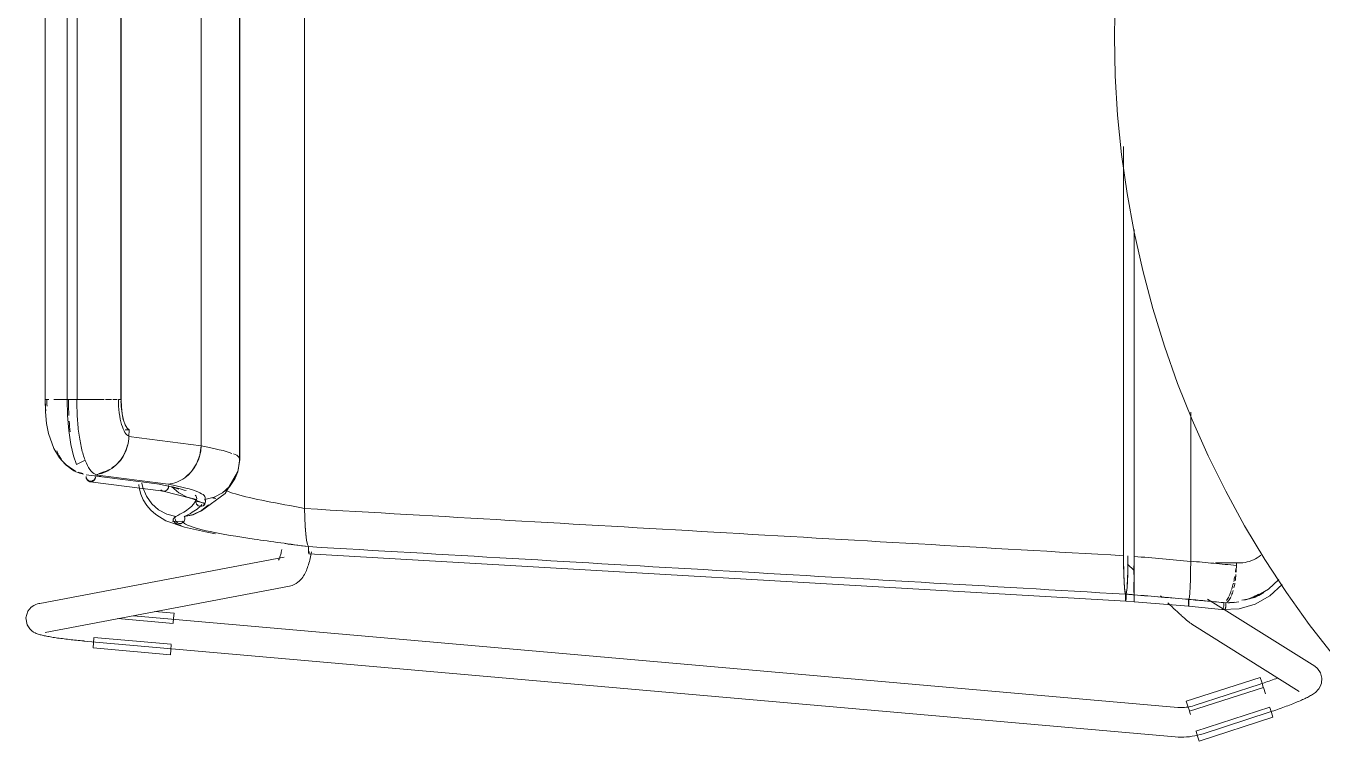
# Model space of a CAD drawing. Header units: millimetres. Extents: x 155927 to 295199, y -4084 to 97293.
# Drawn here: x 224158 to 224684, y 12020 to 12310 of the extents above; entities that cross this region are included whole.
import ezdxf

# ---------------------------------------------------------------- set-up
doc = ezdxf.new("R2010")
doc.units = ezdxf.units.MM
doc.header["$MEASUREMENT"] = 0
doc.layers.add('I-FURN', color=8, linetype='CONTINUOUS', lineweight=9)

msp = doc.modelspace()

# ---------------------------------------------------------------- linework, layer by layer
at = {"layer": 'I-FURN'}
for p, q in [((224271.06, 12497.74), (224271.06, 12114.34)), ((224271.06, 12114.34), (224271.06, 12497.74)), ((224244.56, 12478.43), (224244.56, 12133.65)), ((224244.56, 12133.65), (224244.56, 12478.43)), ((224228.96, 12472.4), (224228.96, 12139.69)), ((224228.96, 12139.69), (224228.96, 12472.4)), ((224165.59, 12453.47), (224165.59, 12158.62)), ((224174.63, 12453.47), (224174.63, 12158.62)), ((224178.59, 12158.62), (224178.59, 12453.47)), ((224196.43, 12453.47), (224196.43, 12158.62)), ((224196.49, 12158.62), (224196.49, 12453.47)), ((224244.71, 12134.19), (224244.71, 12438.99)), ((224600.19, 12314.68), (224600.09, 12306.04)), ((224600.09, 12306.04), (224600.41, 12290.05)), ((224600.41, 12290.05), (224601.37, 12274.08)), ((224601.37, 12274.08), (224602.97, 12258.16)), ((224603.79, 12261.36), (224603.79, 12095.09)), ((224603.79, 12095.09), (224603.79, 12261.36)), ((224602.97, 12258.16), (224605.2, 12242.31)), ((224605.2, 12242.31), (224608.07, 12226.57)), ((224608.07, 12226.57), (224611.56, 12210.96)), ((224608.11, 12227.65), (224608.11, 12094.83)), ((224608.11, 12094.83), (224608.11, 12227.65)), ((224611.56, 12210.96), (224615.67, 12195.5)), ((224615.67, 12195.5), (224620.4, 12180.21)), ((224620.4, 12180.21), (224625.74, 12165.13)), ((224625.74, 12165.13), (224631.67, 12150.27)), ((224165.59, 12158.62), (224165.76, 12158.62)), ((224165.59, 12158.62), (224165.7, 12153.59)), ((224167.08, 12158.62), (224165.61, 12158.62)), ((224171.69, 12158.62), (224169.11, 12158.62)), ((224171.85, 12158.62), (224174.87, 12158.62)), ((224174.87, 12158.62), (224171.86, 12158.62)), ((224178.48, 12158.62), (224174.63, 12158.62)), ((224174.63, 12158.62), (224174.72, 12152.07)), ((224174.63, 12158.62), (224174.7, 12158.62)), ((224174.7, 12158.62), (224174.89, 12158.62)), ((224174.89, 12158.62), (224175.2, 12158.62)), ((224175.2, 12158.62), (224175.59, 12158.62)), ((224175.59, 12158.62), (224176.04, 12158.62)), ((224176.04, 12158.62), (224176.53, 12158.62)), ((224176.53, 12158.62), (224177.03, 12158.62)), ((224177.03, 12158.62), (224177.51, 12158.62)), ((224177.51, 12158.62), (224177.92, 12158.62)), ((224177.92, 12158.62), (224178.25, 12158.62)), ((224178.25, 12158.62), (224178.48, 12158.62)), ((224178.56, 12158.62), (224182.37, 12158.62)), ((224182.37, 12158.62), (224178.56, 12158.62)), ((224189.59, 12158.62), (224182.57, 12158.62)), ((224186.49, 12158.62), (224187.14, 12158.62)), ((224192.58, 12158.62), (224190.11, 12158.62)), ((224194.9, 12158.62), (224193.16, 12158.62)), ((224196.6, 12155.58), (224196.49, 12158.62)), ((224196.92, 12152.73), (224196.6, 12155.58)), ((224165.7, 12153.59), (224166.21, 12148.76)), ((224174.72, 12152.07), (224175.21, 12145.95)), ((224197.43, 12150.23), (224196.92, 12152.73)), ((224198.1, 12148.25), (224197.43, 12150.23)), ((224631.08, 12092.88), (224631.08, 12153.44)), ((224631.08, 12153.44), (224631.08, 12092.88)), ((224631.67, 12150.27), (224638.19, 12135.67)), ((224166.21, 12148.76), (224167, 12144.73)), ((224167, 12144.73), (224169.13, 12138.68)), ((224175.21, 12145.95), (224176.05, 12140.33)), ((224198.08, 12146.26), (224199.75, 12146.26)), ((224198.89, 12146.9), (224198.1, 12148.25)), ((224199.75, 12146.26), (224198.89, 12146.9)), ((224199.68, 12143.55), (224199.75, 12146.26)), ((224176.05, 12140.33), (224177.15, 12135.64)), ((224228.96, 12139.69), (224199.68, 12143.55)), ((224228.48, 12135.92), (224228.96, 12139.69)), ((224169.13, 12138.68), (224171.52, 12134.8)), ((224171.52, 12134.8), (224173.81, 12132.32)), ((224177.15, 12135.64), (224178.31, 12132.19)), ((224178.31, 12132.19), (224181.85, 12133.95)), ((224227.16, 12132.37), (224228.48, 12135.92)), ((224244.71, 12134.19), (224243.91, 12129.15)), ((224244.55, 12133.65), (224244.08, 12129.86)), ((224244.08, 12129.86), (224244.56, 12133.65)), ((224638.19, 12135.67), (224645.3, 12121.33)), ((224173.81, 12132.32), (224177.71, 12129.64)), ((224177.71, 12129.64), (224177.91, 12129.55)), ((224222.34, 12126.77), (224225.09, 12129.26)), ((224225.09, 12129.26), (224227.16, 12132.37)), ((224243.84, 12129), (224238.73, 12120.35)), ((224243.91, 12129.15), (224242.54, 12125.97)), ((224244.08, 12129.86), (224242.71, 12126.29)), ((224242.72, 12126.29), (224244.08, 12129.86)), ((224182.34, 12128), (224212.03, 12124.16)), ((224183.9, 12125.16), (224213.68, 12121.31)), ((224185.87, 12127.55), (224188.31, 12127.23)), ((224185.88, 12127.98), (224215.58, 12124.14)), ((224203.68, 12124.04), (224203.82, 12122.62)), ((224205.34, 12122.77), (224204.97, 12124.51)), ((224204.97, 12124.5), (224205.34, 12122.76)), ((224217.54, 12122.91), (224211.25, 12124.28)), ((224215.69, 12122.68), (224215.77, 12123.17)), ((224215.77, 12123.17), (224215.74, 12123.67)), ((224217.07, 12123.15), (224219.95, 12120.64)), ((224240.54, 12123.16), (224237.67, 12120.65)), ((224237.67, 12120.64), (224240.55, 12123.15)), ((224242.71, 12126.29), (224240.54, 12123.16)), ((224240.55, 12123.15), (224242.72, 12126.29)), ((224203.82, 12122.62), (224204.48, 12120.11)), ((224204.48, 12120.11), (224205.51, 12117.75)), ((224205.34, 12122.76), (224206.74, 12119.25)), ((224206.74, 12119.25), (224208.91, 12116.16)), ((224212.61, 12121.84), (224213, 12121.55)), ((224213, 12121.55), (224213.44, 12121.36)), ((224213.44, 12121.36), (224213.91, 12121.29)), ((224213.6, 12121.32), (224225.21, 12118.35)), ((224213.91, 12121.29), (224214.38, 12121.36)), ((224214.38, 12121.36), (224214.82, 12121.55)), ((224214.82, 12121.55), (224215.2, 12121.84)), ((224215.2, 12121.84), (224215.5, 12122.23)), ((224215.5, 12122.23), (224215.69, 12122.68)), ((224219.98, 12122.15), (224217.54, 12122.91)), ((224219.95, 12120.64), (224223.34, 12118.89)), ((224223.34, 12118.89), (224227.06, 12118)), ((224227.06, 12118), (224224.6, 12118.48)), ((224225.21, 12118.35), (224230.53, 12116.19)), ((224226.9, 12117.53), (224227.06, 12118)), ((224227.06, 12118), (224226.9, 12117.53)), ((224238.73, 12120.35), (224229.19, 12113.36)), ((224230.56, 12118), (224230.72, 12117.53)), ((224230.57, 12118), (224234.28, 12118.89)), ((224230.73, 12117.53), (224230.57, 12118)), ((224237.67, 12120.65), (224234.28, 12118.9)), ((224234.28, 12118.89), (224237.67, 12120.64)), ((224645.3, 12121.33), (224652.97, 12107.29)), ((224205.51, 12117.75), (224206.89, 12115.55)), ((224206.89, 12115.55), (224208.57, 12113.57)), ((224208.57, 12113.57), (224210.53, 12111.84)), ((224208.91, 12116.16), (224211.74, 12113.68)), ((224211.74, 12113.68), (224215.06, 12111.94)), ((224229.11, 12113.42), (224225.79, 12111.78)), ((224225.79, 12111.77), (224229.11, 12113.41)), ((224226.77, 12117.32), (224230.67, 12116.48)), ((224226.86, 12117.03), (224226.9, 12117.53)), ((224226.9, 12117.53), (224226.86, 12117.03)), ((224226.94, 12116.54), (224226.86, 12117.03)), ((224226.86, 12117.03), (224226.94, 12116.54)), ((224227.14, 12116.09), (224226.94, 12116.54)), ((224226.94, 12116.54), (224227.14, 12116.09)), ((224227.46, 12115.71), (224227.14, 12116.09)), ((224227.14, 12116.09), (224227.46, 12115.7)), ((224229.19, 12113.36), (224227.44, 12112.47)), ((224227.86, 12115.41), (224227.46, 12115.71)), ((224227.46, 12115.7), (224227.86, 12115.41)), ((224228.32, 12115.23), (224227.86, 12115.41)), ((224227.86, 12115.41), (224228.32, 12115.22)), ((224228.81, 12115.16), (224228.32, 12115.23)), ((224228.32, 12115.22), (224228.81, 12115.16)), ((224229.3, 12115.23), (224228.81, 12115.16)), ((224228.81, 12115.16), (224229.3, 12115.22)), ((224231.95, 12115.82), (224229.11, 12113.42)), ((224229.11, 12113.41), (224231.95, 12115.82)), ((224229.76, 12115.41), (224229.3, 12115.23)), ((224229.3, 12115.22), (224229.76, 12115.41)), ((224230.16, 12115.71), (224229.76, 12115.41)), ((224229.76, 12115.41), (224230.17, 12115.7)), ((224230.48, 12116.09), (224230.16, 12115.71)), ((224230.17, 12115.7), (224230.48, 12116.09)), ((224230.68, 12116.54), (224230.48, 12116.09)), ((224230.48, 12116.09), (224230.68, 12116.54)), ((224230.76, 12117.03), (224230.68, 12116.54)), ((224230.68, 12116.54), (224230.77, 12117.03)), ((224230.72, 12117.53), (224230.76, 12117.03)), ((224230.77, 12117.03), (224230.73, 12117.53)), ((224271.06, 12114.34), (224271.12, 12110.57)), ((224271.12, 12110.57), (224271.06, 12114.26)), ((224210.53, 12111.84), (224214.65, 12109.33)), ((224214.65, 12109.33), (224222.27, 12106.66)), ((224215.06, 12111.94), (224218.69, 12111.04)), ((224217.77, 12110.13), (224217.45, 12108.97)), ((224217.45, 12108.97), (224221.29, 12109.16)), ((224218.56, 12109.58), (224218.48, 12110.07)), ((224218.48, 12110.07), (224218.56, 12109.58)), ((224218.69, 12111.04), (224218.52, 12110.57)), ((224218.53, 12110.57), (224218.69, 12111.04)), ((224218.75, 12109.12), (224218.56, 12109.58)), ((224218.56, 12109.58), (224218.75, 12109.12)), ((224219.06, 12108.74), (224218.75, 12109.12)), ((224218.75, 12109.12), (224219.06, 12108.73)), ((224219.45, 12108.44), (224219.06, 12108.74)), ((224219.06, 12108.73), (224219.45, 12108.43)), ((224219.91, 12108.24), (224219.45, 12108.44)), ((224219.45, 12108.43), (224219.91, 12108.24)), ((224220.39, 12108.17), (224219.91, 12108.24)), ((224219.91, 12108.24), (224220.39, 12108.16)), ((224220.88, 12108.23), (224220.39, 12108.17)), ((224220.39, 12108.16), (224220.88, 12108.22)), ((224221.34, 12108.41), (224220.88, 12108.23)), ((224220.88, 12108.22), (224221.34, 12108.4)), ((224221.74, 12108.7), (224221.34, 12108.41)), ((224221.34, 12108.4), (224221.74, 12108.69)), ((224222.06, 12109.07), (224221.74, 12108.7)), ((224221.74, 12108.69), (224222.06, 12109.07)), ((224222.26, 12109.52), (224222.06, 12109.07)), ((224222.06, 12109.07), (224222.27, 12109.52)), ((224225.79, 12111.78), (224222.17, 12110.99)), ((224222.17, 12110.99), (224222.32, 12110.51)), ((224222.18, 12110.99), (224225.79, 12111.77)), ((224222.33, 12110.51), (224222.18, 12110.99)), ((224222.35, 12110.02), (224222.26, 12109.52)), ((224222.27, 12109.52), (224222.36, 12110.01)), ((224222.32, 12110.51), (224222.35, 12110.02)), ((224222.36, 12110.01), (224222.33, 12110.51)), ((224271.12, 12110.57), (224271.27, 12107.04)), ((224271.27, 12107.04), (224271.12, 12110.51)), ((224222.27, 12106.66), (224230.79, 12104.77)), ((224230.79, 12104.77), (224234.86, 12104.03)), ((224271.27, 12107.04), (224271.51, 12103.94)), ((224271.51, 12103.93), (224271.27, 12106.99)), ((224271.51, 12103.94), (224271.82, 12101.44)), ((224271.82, 12101.44), (224271.51, 12103.9)), ((224652.97, 12107.29), (224661.19, 12093.57)), ((224261.57, 12096.6), (224261.67, 12097.07)), ((224261.67, 12097.07), (224261.77, 12097.56)), ((224271.82, 12101.44), (224272.19, 12099.69)), ((224272.19, 12099.69), (224271.82, 12101.43)), ((224272.59, 12098.79), (224272.19, 12099.69)), ((224272.19, 12099.69), (224272.59, 12098.79)), ((224272.57, 12098.32), (224272.56, 12097.82)), ((224272.56, 12097.82), (224272.57, 12098.32)), ((224272.56, 12097.82), (224272.57, 12097.33)), ((224272.57, 12097.33), (224272.56, 12097.82)), ((224272.59, 12098.79), (224272.57, 12098.32)), ((224272.57, 12098.32), (224272.59, 12098.79)), ((224272.57, 12097.33), (224272.59, 12096.88)), ((224272.59, 12096.87), (224272.57, 12097.33)), ((224272.59, 12096.88), (224272.63, 12096.49)), ((224272.63, 12096.49), (224272.59, 12096.87)), ((224272.92, 12096.46), (224272.96, 12096.84)), ((224272.96, 12096.84), (224272.92, 12096.46)), ((224262.69, 12094.52), (224163.4, 12075.71)), ((224260.46, 12093.3), (224260.48, 12093.33)), ((224260.48, 12093.33), (224260.52, 12093.4)), ((224260.52, 12093.4), (224260.57, 12093.49)), ((224260.57, 12093.49), (224260.64, 12093.64)), ((224260.64, 12093.64), (224260.73, 12093.83)), ((224260.73, 12093.83), (224260.83, 12094.07)), ((224260.83, 12094.07), (224260.93, 12094.34)), ((224260.93, 12094.34), (224261.03, 12094.64)), ((224261.03, 12094.64), (224261.14, 12094.98)), ((224261.14, 12094.98), (224261.25, 12095.34)), ((224261.25, 12095.34), (224261.36, 12095.74)), ((224261.36, 12095.74), (224261.46, 12096.16)), ((224261.46, 12096.16), (224261.57, 12096.6)), ((224272.61, 12091.44), (224272.79, 12092.06)), ((224272.63, 12096.49), (224272.67, 12096.19)), ((224272.67, 12096.19), (224272.63, 12096.49)), ((224272.77, 12095.93), (224272.83, 12095.99)), ((224272.83, 12095.99), (224272.78, 12095.92)), ((224604.68, 12076.64), (224272.78, 12095.92)), ((224272.79, 12092.06), (224272.97, 12092.69)), ((224272.88, 12096.17), (224272.92, 12096.46)), ((224272.92, 12096.46), (224272.88, 12096.17)), ((224272.97, 12092.69), (224273.13, 12093.33)), ((224273.13, 12093.33), (224273.28, 12093.99)), ((224273.28, 12093.99), (224273.42, 12094.66)), ((224273.42, 12094.66), (224273.56, 12095.34)), ((224273.56, 12095.34), (224273.68, 12096.03)), ((224273.68, 12096.03), (224273.8, 12096.73)), ((224603.79, 12095.09), (224603.82, 12091.31)), ((224605.43, 12091.6), (224608.1, 12089.03)), ((224605.55, 12091.3), (224605.58, 12094.98)), ((224608.11, 12094.83), (224608.11, 12091.04)), ((224608.11, 12091.04), (224608.11, 12094.83)), ((224631.05, 12089.12), (224631.08, 12092.88)), ((224631.08, 12092.76), (224631.05, 12089.12)), ((224641.12, 12092.18), (224650.87, 12092.18)), ((224649.63, 12092.23), (224649.63, 12091.18)), ((224661.19, 12093.57), (224669.96, 12080.18)), ((224269.86, 12085.84), (224270.26, 12086.37)), ((224270.26, 12086.37), (224270.62, 12086.91)), ((224270.62, 12086.91), (224270.94, 12087.45)), ((224270.94, 12087.45), (224271.23, 12087.98)), ((224271.23, 12087.98), (224271.5, 12088.53)), ((224271.5, 12088.53), (224271.76, 12089.09)), ((224271.76, 12089.09), (224271.99, 12089.66)), ((224271.99, 12089.66), (224272.21, 12090.24)), ((224272.21, 12090.24), (224272.42, 12090.84)), ((224272.42, 12090.84), (224272.61, 12091.44)), ((224603.82, 12091.31), (224603.89, 12087.74)), ((224603.89, 12087.74), (224604.02, 12084.61)), ((224605.35, 12084.63), (224605.47, 12087.75)), ((224605.47, 12087.75), (224605.55, 12091.3)), ((224607.99, 12087.48), (224607.98, 12091.04)), ((224607.98, 12091.03), (224607.99, 12087.48)), ((224608.1, 12087.47), (224608.09, 12084.34)), ((224608.09, 12084.34), (224608.1, 12087.47)), ((224608.11, 12091.04), (224608.1, 12087.47)), ((224608.1, 12087.47), (224608.11, 12091.04)), ((224631.05, 12089.03), (224630.97, 12085.59)), ((224630.98, 12085.59), (224631.05, 12089.02)), ((224165.64, 12063.92), (224264.93, 12082.73)), ((224264.93, 12082.73), (224265.92, 12082.99)), ((224265.92, 12082.99), (224266.81, 12083.35)), ((224266.81, 12083.35), (224267.6, 12083.79)), ((224267.6, 12083.79), (224268.29, 12084.28)), ((224268.29, 12084.28), (224268.89, 12084.79)), ((224268.89, 12084.79), (224269.4, 12085.31)), ((224269.4, 12085.31), (224269.86, 12085.84)), ((224604.02, 12084.61), (224604.18, 12082.11)), ((224604.18, 12082.11), (224604.37, 12080.36)), ((224604.99, 12080.38), (224605.19, 12082.13)), ((224605.19, 12082.13), (224605.35, 12084.63)), ((224608.01, 12081.86), (224608, 12084.36)), ((224608, 12084.35), (224608.01, 12081.85)), ((224608.02, 12080.11), (224608.01, 12081.86)), ((224608.01, 12081.85), (224608.02, 12080.1)), ((224608.08, 12081.83), (224608.07, 12080.09)), ((224608.07, 12080.09), (224608.08, 12081.83)), ((224608.09, 12084.34), (224608.08, 12081.84)), ((224608.08, 12081.83), (224608.09, 12084.34)), ((224630.71, 12080.01), (224630.86, 12082.49)), ((224630.86, 12082.45), (224630.71, 12080.01)), ((224630.86, 12082.49), (224630.98, 12085.59)), ((224630.97, 12085.52), (224630.86, 12082.49)), ((224656.87, 12078.1), (224662.7, 12081.47)), ((224662.7, 12081.47), (224666.92, 12085.49)), ((224663.28, 12078.78), (224668.28, 12083.39)), ((224162.99, 12075.62), (224163.4, 12075.71)), ((224604.37, 12080.36), (224604.58, 12079.47)), ((224604.58, 12079), (224604.57, 12078.5)), ((224604.57, 12078.5), (224604.58, 12078.01)), ((224604.58, 12079.47), (224604.58, 12079)), ((224604.58, 12078.01), (224604.59, 12077.56)), ((224604.59, 12077.56), (224604.61, 12077.18)), ((224604.61, 12077.18), (224604.63, 12076.89)), ((224604.63, 12076.89), (224604.66, 12076.7)), ((224604.66, 12076.7), (224604.68, 12076.64)), ((224604.68, 12076.64), (224604.71, 12076.7)), ((224604.68, 12076.63), (224608.04, 12076.37)), ((224604.71, 12076.7), (224604.74, 12076.89)), ((224604.74, 12076.89), (224604.76, 12077.19)), ((224604.76, 12077.19), (224604.78, 12077.57)), ((224604.78, 12079.48), (224604.99, 12080.38)), ((224604.79, 12079.01), (224604.78, 12079.48)), ((224604.78, 12077.57), (224604.79, 12078.02)), ((224604.8, 12078.51), (224604.79, 12079.01)), ((224604.79, 12078.02), (224604.8, 12078.51)), ((224608.04, 12078.74), (224608.04, 12079.21)), ((224608.04, 12079.21), (224608.04, 12078.74)), ((224608.04, 12078.24), (224608.04, 12078.74)), ((224608.04, 12078.74), (224608.04, 12078.24)), ((224608.04, 12077.75), (224608.04, 12078.24)), ((224608.04, 12078.24), (224608.04, 12077.75)), ((224608.04, 12077.3), (224608.04, 12077.75)), ((224608.04, 12077.75), (224608.04, 12077.3)), ((224608.04, 12076.92), (224608.04, 12077.3)), ((224608.04, 12077.3), (224608.04, 12076.91)), ((224608.04, 12076.62), (224608.04, 12076.92)), ((224608.04, 12076.91), (224608.04, 12076.62)), ((224608.04, 12076.43), (224608.04, 12076.62)), ((224608.04, 12076.62), (224608.04, 12076.43)), ((224608.05, 12076.43), (224608.04, 12076.37)), ((224608.04, 12076.37), (224608.04, 12076.43)), ((224608.04, 12076.43), (224608.04, 12076.36)), ((224608.04, 12076.36), (224608.05, 12076.43)), ((224630.24, 12074.54), (224608.04, 12076.36)), ((224608.07, 12080.09), (224608.05, 12079.2)), ((224608.05, 12079.2), (224608.07, 12080.09)), ((224608.05, 12079.2), (224608.05, 12078.73)), ((224608.05, 12078.73), (224608.05, 12079.2)), ((224608.05, 12078.73), (224608.05, 12078.23)), ((224608.05, 12078.23), (224608.05, 12078.73)), ((224608.05, 12078.23), (224608.05, 12077.74)), ((224608.05, 12077.74), (224608.05, 12078.23)), ((224608.05, 12077.74), (224608.05, 12077.29)), ((224608.05, 12077.29), (224608.05, 12077.74)), ((224608.05, 12077.29), (224608.05, 12076.91)), ((224608.05, 12076.91), (224608.05, 12077.29)), ((224608.05, 12076.91), (224608.05, 12076.62)), ((224608.05, 12076.61), (224608.05, 12076.91)), ((224608.05, 12076.62), (224608.05, 12076.43)), ((224608.05, 12076.43), (224608.05, 12076.61)), ((224619.29, 12078.27), (224618.78, 12078.75)), ((224622.26, 12075.45), (224621.77, 12075.91)), ((224630.15, 12077.37), (224630.14, 12076.9)), ((224630.14, 12076.9), (224630.15, 12077.37)), ((224630.14, 12076.9), (224630.14, 12076.4)), ((224630.14, 12076.4), (224630.14, 12076.9)), ((224630.14, 12076.4), (224630.15, 12075.91)), ((224630.15, 12075.91), (224630.14, 12076.4)), ((224630.15, 12075.91), (224630.16, 12075.46)), ((224630.16, 12075.46), (224630.15, 12075.91)), ((224630.34, 12075.93), (224630.33, 12075.48)), ((224630.33, 12075.47), (224630.34, 12075.92)), ((224630.53, 12078.27), (224630.34, 12077.39)), ((224630.34, 12077.38), (224630.53, 12078.27)), ((224630.34, 12077.39), (224630.34, 12076.92)), ((224630.35, 12076.91), (224630.34, 12077.38)), ((224630.34, 12076.92), (224630.35, 12076.42)), ((224630.34, 12075.92), (224630.35, 12076.42)), ((224630.35, 12076.42), (224630.34, 12075.93)), ((224630.35, 12076.42), (224630.35, 12076.91)), ((224630.53, 12078.27), (224630.71, 12080.01)), ((224630.71, 12079.99), (224630.53, 12078.27)), ((224644.33, 12073.41), (224637.88, 12077.45)), ((224657.27, 12075.39), (224663.28, 12078.78)), ((224669.96, 12080.18), (224679.26, 12067.16)), ((224158.64, 12072.57), (224157.81, 12069.82)), ((224158.64, 12072.57), (224159.97, 12074.15)), ((224159.97, 12074.15), (224161.05, 12074.9)), ((224161.05, 12074.9), (224161.85, 12075.27)), ((224161.85, 12075.27), (224162.47, 12075.49)), ((224162.47, 12075.49), (224162.99, 12075.62)), ((224625.86, 12033.45), (224201.51, 12070.73)), ((224217.99, 12071.78), (224210.1, 12072.47)), ((224217.99, 12071.78), (224217.81, 12069.73)), ((224622.73, 12075), (224622.26, 12075.45)), ((224623.2, 12074.56), (224622.73, 12075)), ((224623.67, 12074.13), (224623.2, 12074.56)), ((224624.12, 12073.71), (224623.67, 12074.13)), ((224624.57, 12073.29), (224624.12, 12073.71)), ((224625, 12072.89), (224624.57, 12073.29)), ((224625.43, 12072.5), (224625, 12072.89)), ((224625.84, 12072.12), (224625.43, 12072.5)), ((224626.24, 12071.75), (224625.84, 12072.12)), ((224626.63, 12071.4), (224626.24, 12071.75)), ((224627.01, 12071.05), (224626.63, 12071.4)), ((224627.37, 12070.72), (224627.01, 12071.05)), ((224627.72, 12070.41), (224627.37, 12070.72)), ((224630.17, 12075.08), (224630.19, 12074.78)), ((224630.19, 12074.79), (224630.17, 12075.08)), ((224630.22, 12074.6), (224630.19, 12074.79)), ((224630.19, 12074.78), (224630.22, 12074.6)), ((224630.22, 12074.6), (224630.24, 12074.53)), ((224630.24, 12074.54), (224630.22, 12074.6)), ((224630.27, 12074.61), (224630.24, 12074.54)), ((224630.24, 12074.53), (224630.27, 12074.6)), ((224644.74, 12073.11), (224630.24, 12074.53)), ((224630.27, 12074.6), (224630.29, 12074.79)), ((224630.29, 12074.79), (224630.32, 12075.09)), ((224630.32, 12075.09), (224630.29, 12074.8)), ((224630.33, 12075.48), (224630.32, 12075.09)), ((224630.32, 12075.09), (224630.33, 12075.47)), ((224643.84, 12073.23), (224650.75, 12073.52)), ((224681.47, 12050.15), (224644.7, 12073.18)), ((224650.75, 12073.52), (224657.27, 12075.39)), ((224157.81, 12069.82), (224158.29, 12067.06)), ((224158.29, 12067.06), (224159.34, 12065.41)), ((224159.34, 12065.41), (224160.24, 12064.55)), ((224195.14, 12069.52), (224217.62, 12067.54)), ((224217.81, 12069.73), (224217.63, 12067.67)), ((224628.06, 12070.11), (224627.72, 12070.41)), ((224628.38, 12069.82), (224628.06, 12070.11)), ((224628.69, 12069.55), (224628.38, 12069.82)), ((224628.99, 12069.29), (224628.69, 12069.55)), ((224629.27, 12069.05), (224628.99, 12069.29)), ((224629.53, 12068.82), (224629.27, 12069.05)), ((224629.78, 12068.6), (224629.53, 12068.82)), ((224630.03, 12068.4), (224629.78, 12068.6)), ((224630.26, 12068.21), (224630.03, 12068.4)), ((224630.48, 12068.03), (224630.26, 12068.21)), ((224630.7, 12067.86), (224630.48, 12068.03)), ((224630.93, 12067.68), (224630.7, 12067.86)), ((224631.19, 12067.5), (224630.93, 12067.68)), ((224631.51, 12067.28), (224631.19, 12067.5)), ((224631.51, 12067.28), (224675.1, 12039.98)), ((224679.26, 12067.16), (224689.07, 12054.52)), ((224160.24, 12064.55), (224160.95, 12064.07)), ((224160.95, 12064.07), (224161.51, 12063.77)), ((224161.51, 12063.77), (224161.98, 12063.55)), ((224161.98, 12063.55), (224162.41, 12063.38)), ((224162.41, 12063.38), (224162.81, 12063.24)), ((224162.81, 12063.24), (224163.21, 12063.12)), ((224163.21, 12063.12), (224163.61, 12063)), ((224163.61, 12063), (224164.01, 12062.9)), ((224164.01, 12062.9), (224164.42, 12062.79)), ((224164.42, 12062.79), (224164.85, 12062.69)), ((224164.85, 12062.69), (224165.29, 12062.59)), ((224165.29, 12062.59), (224165.75, 12062.5)), ((224165.75, 12062.5), (224166.23, 12062.4)), ((224166.23, 12062.4), (224166.72, 12062.31)), ((224166.72, 12062.31), (224167.24, 12062.21)), ((224167.24, 12062.21), (224167.77, 12062.12)), ((224167.77, 12062.12), (224168.32, 12062.03)), ((224168.32, 12062.03), (224168.89, 12061.93)), ((224168.89, 12061.93), (224169.48, 12061.84)), ((224169.48, 12061.84), (224170.08, 12061.75)), ((224170.08, 12061.75), (224170.7, 12061.66)), ((224170.7, 12061.66), (224171.33, 12061.57)), ((224171.33, 12061.57), (224171.98, 12061.48)), ((224171.98, 12061.48), (224172.65, 12061.39)), ((224172.65, 12061.39), (224173.32, 12061.31)), ((224173.32, 12061.31), (224174.01, 12061.22)), ((224174.01, 12061.22), (224174.71, 12061.14)), ((224174.71, 12061.14), (224175.42, 12061.05)), ((224175.42, 12061.05), (224176.14, 12060.97)), ((224176.14, 12060.97), (224176.86, 12060.89)), ((224176.86, 12060.89), (224177.6, 12060.81)), ((224177.6, 12060.81), (224178.33, 12060.74)), ((224178.33, 12060.74), (224179.08, 12060.66)), ((224179.08, 12060.66), (224179.83, 12060.59)), ((224179.83, 12060.59), (224180.58, 12060.52)), ((224180.58, 12060.52), (224181.33, 12060.45)), ((224181.33, 12060.45), (224181.49, 12060.44)), ((224181.49, 12060.44), (224624.81, 12021.49)), ((224185.27, 12059.67), (224185.45, 12061.73)), ((224216.88, 12059.1), (224185.47, 12061.86)), ((224185.09, 12057.63), (224185.27, 12059.67)), ((224216.5, 12054.87), (224185.09, 12057.63)), ((224216.68, 12056.91), (224216.5, 12054.87)), ((224216.87, 12058.97), (224216.68, 12056.91)), ((224682.59, 12049.25), (224681.47, 12050.15)), ((224659.28, 12045.62), (224629.28, 12035.93)), ((224659.28, 12045.62), (224659.91, 12043.67)), ((224662.98, 12044.17), (224662.31, 12043.93)), ((224663.65, 12044.4), (224662.98, 12044.17)), ((224664.3, 12044.64), (224663.65, 12044.4)), ((224664.95, 12044.87), (224664.3, 12044.64)), ((224665.59, 12045.11), (224664.95, 12044.87)), ((224666.21, 12045.34), (224665.59, 12045.11)), ((224682.59, 12049.25), (224683.81, 12047.52)), ((224683.81, 12047.52), (224684.4, 12045.3)), ((224684.4, 12045.3), (224684.23, 12043.32)), ((224630.58, 12031.89), (224660.59, 12041.58)), ((224659.23, 12042.9), (224632.42, 12034.19)), ((224659.56, 12043.01), (224659.23, 12042.9)), ((224660.26, 12043.24), (224659.56, 12043.01)), ((224659.91, 12043.67), (224660.55, 12041.7)), ((224660.94, 12043.47), (224660.26, 12043.24)), ((224661.42, 12039), (224660.62, 12041.48)), ((224661.63, 12043.7), (224660.94, 12043.47)), ((224662.31, 12043.93), (224661.63, 12043.7)), ((224680.93, 12038.98), (224680.55, 12038.72)), ((224681.33, 12039.25), (224680.93, 12038.98)), ((224681.73, 12039.57), (224681.33, 12039.25)), ((224682.15, 12039.93), (224681.73, 12039.57)), ((224682.62, 12040.4), (224682.15, 12039.93)), ((224683.14, 12041.03), (224682.62, 12040.4)), ((224683.7, 12041.94), (224683.14, 12041.03)), ((224684.23, 12043.32), (224683.7, 12041.94)), ((224629.84, 12033.58), (224629.19, 12033.49)), ((224629.91, 12033.98), (224629.28, 12035.93)), ((224630.49, 12033.69), (224629.84, 12033.58)), ((224630.54, 12032.01), (224629.91, 12033.98)), ((224631.14, 12033.83), (224630.49, 12033.69)), ((224631.78, 12034), (224631.14, 12033.83)), ((224632.42, 12034.19), (224631.78, 12034)), ((224669.18, 12033.64), (224668.48, 12033.39)), ((224669.87, 12033.9), (224669.18, 12033.64)), ((224670.55, 12034.15), (224669.87, 12033.9)), ((224671.21, 12034.41), (224670.55, 12034.15)), ((224671.87, 12034.66), (224671.21, 12034.41)), ((224672.51, 12034.91), (224671.87, 12034.66)), ((224673.13, 12035.16), (224672.51, 12034.91)), ((224673.74, 12035.41), (224673.13, 12035.16)), ((224674.34, 12035.66), (224673.74, 12035.41)), ((224674.92, 12035.9), (224674.34, 12035.66)), ((224675.48, 12036.15), (224674.92, 12035.9)), ((224676.02, 12036.39), (224675.48, 12036.15)), ((224676.55, 12036.62), (224676.02, 12036.39)), ((224677.06, 12036.86), (224676.55, 12036.62)), ((224677.55, 12037.09), (224677.06, 12036.86)), ((224678.02, 12037.32), (224677.55, 12037.09)), ((224678.48, 12037.55), (224678.02, 12037.32)), ((224678.92, 12037.78), (224678.48, 12037.55)), ((224679.35, 12038.01), (224678.92, 12037.78)), ((224679.76, 12038.24), (224679.35, 12038.01)), ((224680.16, 12038.48), (224679.76, 12038.24)), ((224680.55, 12038.72), (224680.16, 12038.48)), ((224625.88, 12033.44), (224625.86, 12033.44)), ((224626.54, 12033.4), (224625.88, 12033.44)), ((224627.2, 12033.38), (224626.54, 12033.4)), ((224627.87, 12033.39), (224627.2, 12033.38)), ((224628.53, 12033.43), (224627.87, 12033.39)), ((224629.19, 12033.49), (224628.53, 12033.43)), ((224630.99, 12030.63), (224630.61, 12031.79)), ((224663.19, 12033.51), (224633.19, 12023.82)), ((224664.5, 12029.47), (224634.49, 12019.78)), ((224636.13, 12022.78), (224662.94, 12031.49)), ((224663.4, 12031.64), (224662.94, 12031.49)), ((224663.23, 12033.39), (224663.87, 12031.42)), ((224664.14, 12031.88), (224663.4, 12031.64)), ((224663.87, 12031.42), (224664.5, 12029.47)), ((224664.87, 12032.13), (224664.14, 12031.88)), ((224665.61, 12032.38), (224664.87, 12032.13)), ((224666.34, 12032.63), (224665.61, 12032.38)), ((224667.06, 12032.88), (224666.34, 12032.63)), ((224667.77, 12033.13), (224667.06, 12032.88)), ((224668.48, 12033.39), (224667.77, 12033.13)), ((224633.86, 12021.73), (224633.22, 12023.7)), ((224624.81, 12021.49), (224625.95, 12021.41)), ((224625.95, 12021.41), (224627.09, 12021.38)), ((224627.09, 12021.38), (224628.23, 12021.4)), ((224628.23, 12021.4), (224629.37, 12021.46)), ((224629.37, 12021.46), (224630.51, 12021.56)), ((224630.51, 12021.56), (224631.64, 12021.71)), ((224631.64, 12021.71), (224632.77, 12021.91)), ((224632.77, 12021.91), (224633.88, 12022.15)), ((224634.49, 12019.78), (224633.86, 12021.73)), ((224633.88, 12022.15), (224634.99, 12022.43)), ((224634.99, 12022.43), (224636.08, 12022.76)), ((224636.08, 12022.76), (224636.13, 12022.78))]:
    msp.add_line(p, q, dxfattribs=at)
for centre, major_axis, ratio, start_param, end_param in [((224169.87, 12158.62), (0, -12.4), 0.287441, 4.712389, 4.932602), ((224181.34, 12158.62), (-15.75, 0), 0.000004, 2.669107, 2.851347), ((224213.89, 12139.82), (0, 15.78), 0.955139, 3.737469, 4.704147), ((224213.91, 12123.26), (0, 1.96), 0.955139, 2.379629, 4.923331), ((224213.89, 12139.82), (0, 15.78), 0.955139, 3.254129, 3.495629), ((224213.89, 12139.82), (0, 15.78), 0.955139, 3.495799, 3.737346)]:
    msp.add_ellipse(centre, major_axis=major_axis, ratio=ratio, start_param=start_param, end_param=end_param, dxfattribs=at)
for points in [[(224165.87, 12154.01), (224165.74, 12155.48), (224165.67, 12157.04), (224165.68, 12158.62)], [(224175.26, 12152.02), (224175.15, 12154.2), (224175.12, 12156.4), (224175.16, 12158.62)], [(224199.67, 12143.79), (224199.11, 12143.92), (224198.01, 12144.87), (224196.62, 12148.19), (224195.66, 12152.99), (224195.39, 12156.72), (224195.36, 12158.62)], [(224196.44, 12157.78), (224196.5, 12155), (224196.86, 12152.45), (224197.38, 12150.24)], [(224175.84, 12145.46), (224175.66, 12146.87), (224175.49, 12148.32), (224175.38, 12149.8)], [(224185.88, 12127.98), (224187.12, 12128.13), (224189.5, 12128.71), (224192.84, 12130.47), (224195.68, 12133), (224197.87, 12136.15), (224199.28, 12139.75), (224199.64, 12142.25), (224199.68, 12143.55)], [(224199.13, 12140.01), (224198.8, 12138.78), (224198.31, 12137.62), (224197.74, 12136.45)], [(224241.49, 12136.67), (224238.88, 12137.67), (224234.68, 12138.68), (224228.96, 12139.69)], [(224170.43, 12137.75), (224170.59, 12137.3), (224170.77, 12136.87), (224170.97, 12136.44)], [(224171.07, 12136.23), (224171.46, 12135.42), (224171.93, 12134.63), (224172.45, 12133.9)], [(224185.89, 12128.18), (224185.16, 12128.54), (224183.76, 12129.85), (224182.49, 12132.31), (224181.92, 12133.78)], [(224197.73, 12136.45), (224196.54, 12134.2), (224194.91, 12131.96), (224192.76, 12130.82)], [(224244.71, 12134.19), (224244.71, 12134.94), (224244.33, 12135.7), (224242.16, 12136.45)], [(224244.55, 12133.65), (224244.66, 12133.83), (224244.71, 12134.01), (224244.71, 12134.19)], [(224181, 12128.45), (224180.32, 12128.61), (224179.65, 12128.81), (224178.99, 12129.06)], [(224191.39, 12129.97), (224190.13, 12129.27), (224188.77, 12128.86), (224187.39, 12128.53)], [(224222.9, 12121.54), (224221.01, 12122.19), (224218.2, 12122.85), (224215.16, 12123.51)], [(224230.56, 12118), (224231.11, 12119.02), (224229.14, 12121.07), (224221.08, 12123.12), (224215.58, 12124.14)], [(224227.06, 12118), (224227.35, 12118.54), (224227.21, 12119.09), (224226.64, 12119.63)], [(224235.03, 12118.39), (224234.56, 12118.45), (224234.09, 12118.5), (224233.63, 12118.56)], [(224437.3, 12104.68), (224381.84, 12107.87), (224326.42, 12111.07), (224271.06, 12114.26)], [(224603.79, 12095.09), (224548.26, 12098.29), (224492.74, 12101.48), (224437.3, 12104.68)], [(224272.58, 12098.81), (224269.45, 12099.2), (224266.29, 12099.6), (224263.18, 12099.99)], [(224272.59, 12098.79), (224327.82, 12095.57), (224438.42, 12089.13), (224549.18, 12082.69), (224604.58, 12079.47)], [(224619.6, 12093.79), (224615.77, 12094.14), (224611.94, 12094.48), (224608.11, 12094.83)], [(224631.07, 12092.76), (224627.25, 12093.11), (224623.43, 12093.45), (224619.6, 12093.79)], [(224649.63, 12091.18), (224646.6, 12091.44), (224640.46, 12091.99), (224634.21, 12092.58), (224631.08, 12092.88)], [(224651.14, 12092.18), (224650.64, 12092.17), (224650.13, 12092.19), (224649.63, 12092.23)], [(224648.56, 12084.66), (224648.7, 12085.31), (224648.84, 12085.97), (224648.96, 12086.66)], [(224649.46, 12087.47), (224649.38, 12086.57), (224649.28, 12085.68), (224649.16, 12084.83)], [(224649.21, 12088.35), (224649.28, 12088.82), (224649.33, 12089.29), (224649.38, 12089.77)], [(224649.63, 12091.18), (224649.62, 12090.24), (224649.59, 12089.31), (224649.53, 12088.4)], [(224646.72, 12078.78), (224647.01, 12079.41), (224647.29, 12080.16), (224647.56, 12080.98)], [(224647.71, 12081.4), (224647.96, 12082.2), (224648.19, 12083.08), (224648.41, 12084)], [(224649.02, 12083.98), (224648.91, 12083.32), (224648.79, 12082.68), (224648.64, 12082.07)], [(224608.05, 12079.2), (224607.47, 12079.25), (224606.32, 12079.34), (224605.16, 12079.43), (224604.58, 12079.47)], [(224604.78, 12079.48), (224604.8, 12078.88), (224604.8, 12077.38), (224604.72, 12076.63), (224604.68, 12076.63)], [(224608.04, 12079.21), (224607.49, 12079.25), (224606.41, 12079.34), (224605.33, 12079.43), (224604.78, 12079.48)], [(224608.05, 12079.2), (224611.77, 12078.9), (224619.2, 12078.29), (224626.63, 12077.69), (224630.34, 12077.39)], [(224645.29, 12075.95), (224642.85, 12076.19), (224637.9, 12076.67), (224632.86, 12077.14), (224630.34, 12077.38)], [(224637.24, 12076.67), (224634.95, 12076.89), (224632.65, 12077.12), (224630.34, 12077.35)], [(224643.99, 12073.3), (224644.03, 12073.34), (224644.13, 12073.46), (224644.26, 12073.76), (224644.38, 12074.14), (224644.47, 12074.6), (224644.54, 12075.09), (224644.57, 12075.59), (224644.57, 12075.9), (224644.56, 12076.05)], [(224647.46, 12078.5), (224647.14, 12077.8), (224646.44, 12076.66), (224645.68, 12076.09), (224645.29, 12075.95)], [(224645.65, 12076.96), (224645.97, 12077.37), (224646.29, 12077.89), (224646.6, 12078.53)], [(224646.12, 12075.99), (224647.02, 12076.01), (224647.92, 12076.06), (224648.81, 12076.17)], [(224650.57, 12076.29), (224649.34, 12076.1), (224648.08, 12076.06), (224646.82, 12076.06)], [(224648.35, 12080.93), (224648.14, 12080.2), (224647.9, 12079.56), (224647.66, 12078.96)]]:
    msp.add_open_spline(points, degree=3, dxfattribs=at)
for points, knots in [([(224181.85, 12133.95), (224181.31, 12135.37), (224180.32, 12138.7), (224179.22, 12144.76), (224178.59, 12151.62), (224178.52, 12156.27), (224178.56, 12158.62)], [0.3397465, 0.3397465, 0.3397465, 0.3397465, 0.5, 0.6666667, 0.8333333, 0.9999948, 0.9999948, 0.9999948, 0.9999948]), ([(224173.08, 12133.11), (224173.87, 12132.17), (224175.69, 12130.49), (224178.5, 12128.89), (224180.42, 12128.43), (224181.15, 12128.27)], [0.5, 0.5, 0.5, 0.5, 0.6666667, 0.8333333, 0.9365189, 0.9365189, 0.9365189, 0.9365189]), ([(224182.3, 12127.13), (224182.29, 12126.99), (224182.31, 12126.76), (224182.38, 12126.47), (224182.47, 12126.2), (224182.66, 12125.89), (224182.95, 12125.57), (224183.3, 12125.33), (224183.66, 12125.2), (224183.96, 12125.15), (224184.24, 12125.15), (224184.5, 12125.18), (224184.75, 12125.25), (224185.01, 12125.37), (224185.32, 12125.56), (224185.64, 12125.88), (224185.88, 12126.28), (224186, 12126.63), (224186.04, 12126.89), (224186.06, 12127.06), (224186.07, 12127.13)], [0.1111111, 0.1111111, 0.1111111, 0.1111111, 0.1666667, 0.1944444, 0.2222222, 0.2777778, 0.3333333, 0.3888889, 0.4444444, 0.4791667, 0.5138889, 0.5486111, 0.5833333, 0.6180556, 0.6527778, 0.7222222, 0.7916667, 0.8263889, 0.8611111, 0.8888889, 0.8888889, 0.8888889, 0.8888889]), ([(224185.97, 12126.73), (224185.93, 12126.61), (224185.83, 12126.38), (224185.56, 12125.97), (224185.01, 12125.51), (224184.14, 12125.26), (224183.36, 12125.49), (224182.84, 12125.88), (224182.55, 12126.27), (224182.36, 12126.73), (224182.32, 12127.05), (224182.31, 12127.22)], [-0.8125, -0.8125, -0.8125, -0.8125, -0.765625, -0.71875, -0.625, -0.5, -0.375, -0.3125, -0.25, -0.1875, -0.125, -0.125, -0.125, -0.125]), ([(224271.06, 12114.34), (224265.67, 12115.32), (224254.89, 12117.26), (224244.18, 12119.69), (224239.93, 12121.15), (224238.79, 12121.64)], [0, 0, 0, 0, 0.25, 0.5, 0.625, 0.625, 0.625, 0.625]), ([(224218.69, 12111.04), (224221.09, 12112.2), (224224.52, 12114.29), (224226.31, 12116.39), (224226.77, 12117.32)], [0, 0, 0, 0, 0.5, 0.9025383, 0.9025383, 0.9025383, 0.9025383]), ([(224222.17, 12110.99), (224224.58, 12112.16), (224227.24, 12113.78), (224228.91, 12115.41), (224229.3, 12115.87)], [0, 0, 0, 0, 0.5, 0.6963068, 0.6963068, 0.6963068, 0.6963068]), ([(224220.9, 12107.27), (224220.27, 12107.5), (224217.36, 12108.76), (224217.13, 12110.02), (224218.69, 12111.04)], [0.6929173, 0.6929173, 0.6929173, 0.6929173, 0.75, 1, 1, 1, 1]), ([(224272.59, 12098.79), (224265.04, 12099.81), (224249.82, 12101.84), (224231.39, 12104.89), (224223.09, 12107.33), (224221.49, 12108.75), (224221.29, 12109.16)], [0, 0, 0, 0, 0.25, 0.5, 0.75, 0.8499411, 0.8499411, 0.8499411, 0.8499411]), ([(224604.58, 12079.47), (224604.44, 12079.75), (224604.23, 12081.13), (224604.01, 12084.49), (224603.89, 12087.66), (224603.81, 12091.27), (224603.79, 12093.81), (224603.79, 12095.09)], [-1, -1, -1, -1, -0.666667, -0.5, -0.333333, -0.166667, 0, 0, 0, 0]), ([(224605.58, 12094.98), (224605.58, 12092.46), (224605.52, 12088.7), (224605.36, 12084.51), (224605.14, 12081.16), (224604.93, 12079.77), (224604.78, 12079.48)], [-0.996036, -0.996036, -0.996036, -0.996036, -0.6666667, -0.5, -0.3333333, 0, 0, 0, 0]), ([(224659.52, 12095.34), (224658.61, 12094.58), (224655.61, 12092.65), (224652.01, 12092.02), (224649.63, 12092.23)], [0.5, 0.5, 0.5, 0.5, 0.6666667, 1, 1, 1, 1]), ([(224604.68, 12076.63), (224604.67, 12076.63), (224604.64, 12076.77), (224604.61, 12077.16), (224604.59, 12077.55), (224604.58, 12078), (224604.57, 12078.5), (224604.57, 12079), (224604.58, 12079.32), (224604.58, 12079.47)], [-0.498493, -0.498493, -0.498493, -0.498493, -0.375, -0.3125, -0.25, -0.1875, -0.125, -0.0625, 0, 0, 0, 0]), ([(224608.04, 12079.21), (224611.73, 12078.9), (224617.06, 12078.46), (224622.4, 12078.02), (224624.04, 12077.88)], [0, 0, 0, 0, 0.5, 0.7233886, 0.7233886, 0.7233886, 0.7233886]), ([(224645.29, 12075.95), (224645.31, 12075.81), (224645.34, 12075.52), (224645.36, 12075.1), (224645.35, 12074.72), (224645.33, 12074.43), (224645.29, 12074.16), (224645.24, 12073.91), (224645.18, 12073.69), (224645.11, 12073.49), (224645.02, 12073.3), (224644.93, 12073.19), (224644.88, 12073.16)], [0, 0, 0, 0, 0.0555556, 0.1111111, 0.1666667, 0.1944444, 0.2222222, 0.2777778, 0.3055556, 0.3333333, 0.3888889, 0.4444444, 0.4444444, 0.4444444, 0.4444444]), ([(224660.75, 12080.15), (224659.86, 12079.59), (224657.04, 12077.92), (224653.93, 12077.31), (224651.79, 12077.02)], [0.591443, 0.591443, 0.591443, 0.591443, 0.6666667, 0.8236682, 0.8236682, 0.8236682, 0.8236682]), ([(224652.9, 12077.02), (224654.24, 12077.42), (224656.2, 12078.15), (224658.03, 12079.15), (224658.6, 12079.5)], [0.2297626, 0.2297626, 0.2297626, 0.2297626, 0.3333333, 0.3824546, 0.3824546, 0.3824546, 0.3824546])]:
    msp.add_open_spline(points, degree=3, knots=knots, dxfattribs=at)

doc.saveas('drawing.dxf')
